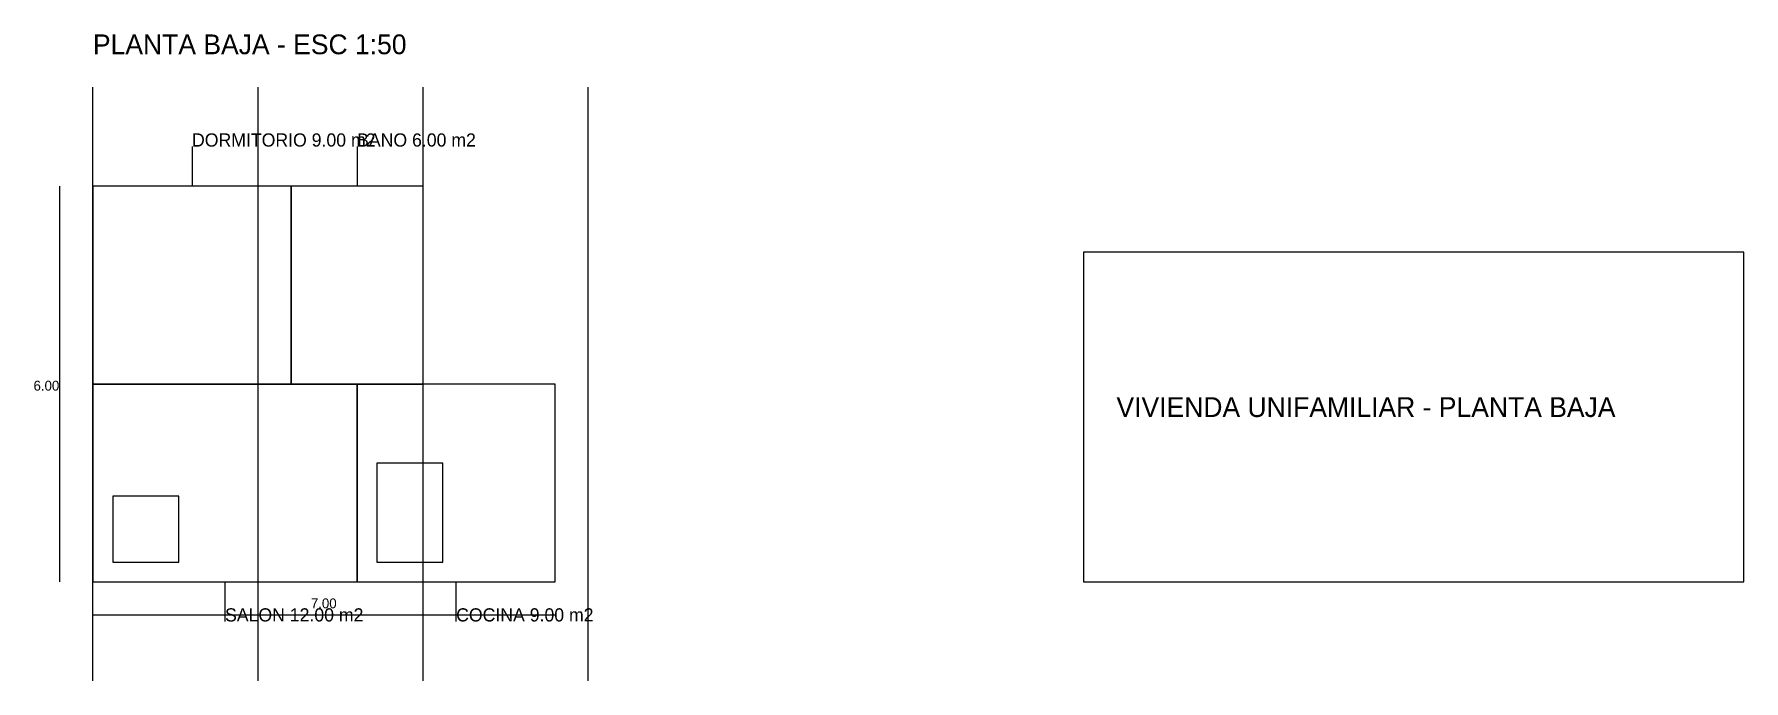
# Model space of a CAD drawing. Header units: metres. Extents: x -0.9 to 25, y -1.5 to 8.3.
import ezdxf

# ---------------------------------------------------------------- set-up
doc = ezdxf.new("R2010")
doc.units = ezdxf.units.M

msp = doc.modelspace()

# ---------------------------------------------------------------- linework, layer by layer
at = {"layer": 'CAJETIN'}
msp.add_lwpolyline([(15, 0), (25, 0), (25, 5), (15, 5)], close=True, dxfattribs=at)
at = {"layer": 'COTAS'}
for p, q in [((-0.5, 0), (-0.5, 6)), ((0, -0.5), (7, -0.5))]:
    msp.add_line(p, q, dxfattribs=at)
at = {"layer": 'EJES'}
for p, q in [((0, -1.5), (0, 7.5)), ((2.5, -1.5), (2.5, 7.5)), ((5, -1.5), (5, 7.5)), ((7.5, -1.5), (7.5, 7.5))]:
    msp.add_line(p, q, dxfattribs=at)
at = {"layer": 'MOBILIARIO'}
for points in [[(4.3, 0.3), (5.3, 0.3), (5.3, 1.8), (4.3, 1.8)], [(0.3, 0.3), (1.3, 0.3), (1.3, 1.3), (0.3, 1.3)]]:
    msp.add_lwpolyline(points, close=True, dxfattribs=at)
at = {"layer": 'V-04'}
for p, q in [((1.5, 6.6), (1.5, 6)), ((4, 6.6), (4, 6)), ((2, -0.6), (2, 0)), ((5.5, -0.6), (5.5, 0))]:
    msp.add_line(p, q, dxfattribs=at)
for points in [[(0, 3), (3, 3), (3, 6), (0, 6)], [(3, 3), (5, 3), (5, 6), (3, 6)], [(0, 0), (4, 0), (4, 3), (0, 3)], [(4, 0), (7, 0), (7, 3), (4, 3)]]:
    msp.add_lwpolyline(points, close=True, dxfattribs=at)

# ---------------------------------------------------------------- texts
at = {"layer": 'CAJETIN'}
msp.add_text('VIVIENDA UNIFAMILIAR - PLANTA BAJA', height=0.3, dxfattribs=at).set_placement((15.5, 2.5))
at = {"layer": 'COTAS'}
for s, p in [('6.00', (-0.9, 2.9)), ('7.00', (3.3, -0.4))]:
    msp.add_text(s, height=0.15, dxfattribs=at).set_placement(p)
at = {"layer": 'TEXTOS'}
msp.add_text('PLANTA BAJA - ESC 1:50', height=0.3, dxfattribs=at).set_placement((0, 8))
at = {"layer": 'V-04'}
for s, p in [('DORMITORIO 9.00 m2', (1.5, 6.6)), ('BANO 6.00 m2', (4, 6.6)), ('SALON 12.00 m2', (2, -0.6)), ('COCINA 9.00 m2', (5.5, -0.6))]:
    msp.add_text(s, height=0.2, dxfattribs=at).set_placement(p)

doc.saveas('drawing.dxf')
